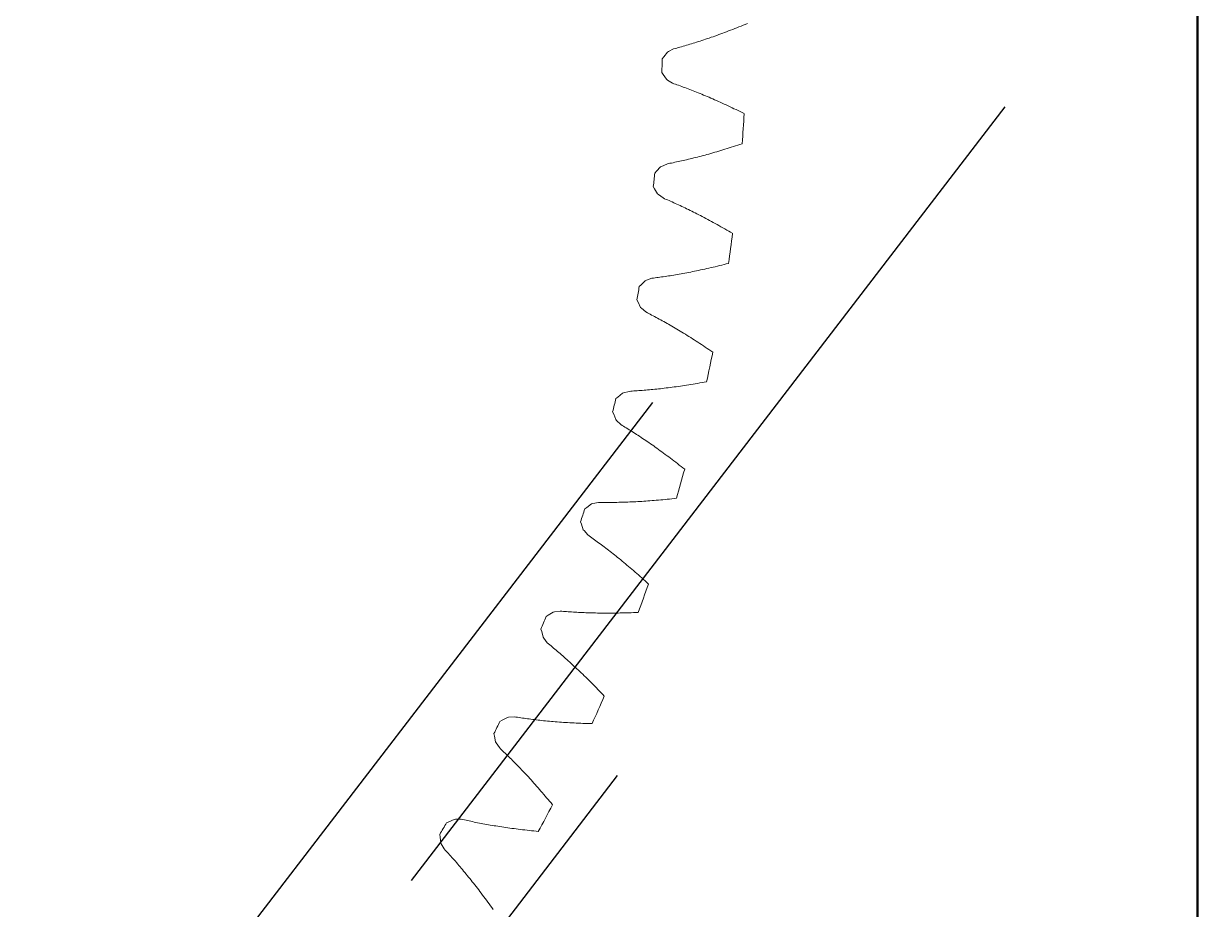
# Model space of a CAD drawing. Header units: millimetres. Extents: x 278858 to 279223, y 218711 to 219074.
# Drawn here: x 279027.97 to 279059.27, y 218791.79 to 218815.43 of the extents above; entities that cross this region are included whole.
import ezdxf

# ---------------------------------------------------------------- set-up
doc = ezdxf.new("R2010")
doc.units = ezdxf.units.MM
doc.header["$LTSCALE"] = 2
for name, color, linetype, lineweight in [('AM_4', 3, 'Continuous', 25), ('AM_9', 251, 'Continuous', 15), ('Visibile (ANSI)', 7, 'Continuous', 50)]:
    doc.layers.add(name, color=color, linetype=linetype, lineweight=lineweight)

msp = doc.modelspace()

# ---------------------------------------------------------------- linework, layer by layer
at = {"layer": 'AM_4'}
for p, q in [((279054.134, 218813.206), (279038.306, 218792.565)), ((279044.738, 218805.319), (279028.909, 218784.678)), ((279043.798, 218795.367), (279027.97, 218774.725))]:
    msp.add_line(p, q, dxfattribs=at)
at = {"layer": 'AM_9'}
for p, q in [((279046.879, 218815.269), (279046.933, 218815.29)), ((279046.933, 218815.29), (279046.988, 218815.312)), ((279046.988, 218815.312), (279047.044, 218815.334)), ((279047.044, 218815.334), (279047.1, 218815.357)), ((279047.1, 218815.357), (279047.156, 218815.38)), ((279047.156, 218815.38), (279047.212, 218815.403)), ((279047.212, 218815.403), (279047.269, 218815.427)), ((279046.01, 218814.958), (279046.058, 218814.974)), ((279046.058, 218814.974), (279046.106, 218814.99)), ((279046.106, 218814.99), (279046.155, 218815.006)), ((279046.155, 218815.006), (279046.204, 218815.022)), ((279046.204, 218815.022), (279046.253, 218815.039)), ((279046.253, 218815.039), (279046.303, 218815.057)), ((279046.303, 218815.057), (279046.354, 218815.074)), ((279046.354, 218815.074), (279046.404, 218815.092)), ((279046.404, 218815.092), (279046.455, 218815.11)), ((279046.455, 218815.11), (279046.507, 218815.129)), ((279046.507, 218815.129), (279046.559, 218815.148)), ((279046.559, 218815.148), (279046.611, 218815.167)), ((279046.611, 218815.167), (279046.664, 218815.187)), ((279046.664, 218815.187), (279046.717, 218815.207)), ((279046.717, 218815.207), (279046.77, 218815.227)), ((279046.77, 218815.227), (279046.824, 218815.248)), ((279046.824, 218815.248), (279046.879, 218815.269)), ((279045.044, 218814.536), (279045.139, 218814.657)), ((279045.139, 218814.657), (279045.167, 218814.675)), ((279045.167, 218814.675), (279045.303, 218814.746)), ((279045.303, 218814.746), (279045.344, 218814.76)), ((279045.344, 218814.76), (279045.385, 218814.771)), ((279045.385, 218814.771), (279045.427, 218814.783)), ((279045.427, 218814.783), (279045.469, 218814.795)), ((279045.469, 218814.795), (279045.512, 218814.807)), ((279045.512, 218814.807), (279045.555, 218814.819)), ((279045.555, 218814.819), (279045.599, 218814.831)), ((279045.599, 218814.831), (279045.643, 218814.844)), ((279045.643, 218814.844), (279045.687, 218814.857)), ((279045.687, 218814.857), (279045.732, 218814.871)), ((279045.732, 218814.871), (279045.777, 218814.885)), ((279045.777, 218814.885), (279045.823, 218814.899)), ((279045.823, 218814.899), (279045.869, 218814.913)), ((279045.869, 218814.913), (279045.916, 218814.928)), ((279045.916, 218814.928), (279045.963, 218814.943)), ((279045.963, 218814.943), (279046.01, 218814.958)), ((279045, 218814.483), (279045.044, 218814.536)), ((279045.028, 218814.064), (279044.988, 218814.121)), ((279045.114, 218813.937), (279045.028, 218814.064)), ((279045.14, 218813.917), (279045.114, 218813.937)), ((279045.271, 218813.836), (279045.14, 218813.917)), ((279045.311, 218813.82), (279045.271, 218813.836)), ((279045.352, 218813.806), (279045.311, 218813.82)), ((279045.392, 218813.791), (279045.352, 218813.806)), ((279045.434, 218813.777), (279045.392, 218813.791)), ((279045.476, 218813.762), (279045.434, 218813.777)), ((279045.518, 218813.746), (279045.476, 218813.762)), ((279045.56, 218813.731), (279045.518, 218813.746)), ((279045.603, 218813.715), (279045.56, 218813.731)), ((279045.647, 218813.699), (279045.603, 218813.715)), ((279045.691, 218813.682), (279045.647, 218813.699)), ((279045.735, 218813.665), (279045.691, 218813.682)), ((279045.779, 218813.648), (279045.735, 218813.665)), ((279045.824, 218813.63), (279045.779, 218813.648)), ((279045.87, 218813.613), (279045.824, 218813.63)), ((279045.916, 218813.594), (279045.87, 218813.613)), ((279045.962, 218813.576), (279045.916, 218813.594)), ((279046.009, 218813.557), (279045.962, 218813.576)), ((279046.056, 218813.538), (279046.009, 218813.557)), ((279046.103, 218813.518), (279046.056, 218813.538)), ((279046.151, 218813.498), (279046.103, 218813.518)), ((279046.199, 218813.478), (279046.151, 218813.498)), ((279046.247, 218813.457), (279046.199, 218813.478)), ((279046.296, 218813.436), (279046.247, 218813.457)), ((279046.346, 218813.415), (279046.296, 218813.436)), ((279046.395, 218813.393), (279046.346, 218813.415)), ((279046.446, 218813.371), (279046.395, 218813.393)), ((279046.496, 218813.348), (279046.446, 218813.371)), ((279046.547, 218813.325), (279046.496, 218813.348)), ((279046.598, 218813.302), (279046.547, 218813.325)), ((279046.65, 218813.278), (279046.598, 218813.302)), ((279046.702, 218813.254), (279046.65, 218813.278)), ((279046.754, 218813.23), (279046.702, 218813.254)), ((279046.807, 218813.205), (279046.754, 218813.23)), ((279046.86, 218813.18), (279046.807, 218813.205)), ((279046.913, 218813.154), (279046.86, 218813.18)), ((279046.967, 218813.128), (279046.913, 218813.154)), ((279047.021, 218813.102), (279046.967, 218813.128)), ((279047.075, 218813.075), (279047.021, 218813.102)), ((279047.13, 218813.048), (279047.075, 218813.075)), ((279047.185, 218813.021), (279047.13, 218813.048)), ((279046.841, 218812.124), (279046.898, 218812.142)), ((279046.898, 218812.142), (279046.955, 218812.161)), ((279046.955, 218812.161), (279047.013, 218812.18)), ((279047.013, 218812.18), (279047.071, 218812.199)), ((279047.071, 218812.199), (279047.129, 218812.219)), ((279045.792, 218811.827), (279045.84, 218811.839)), ((279045.84, 218811.839), (279045.889, 218811.852)), ((279045.889, 218811.852), (279045.939, 218811.864)), ((279045.939, 218811.864), (279045.988, 218811.877)), ((279045.988, 218811.877), (279046.038, 218811.89)), ((279046.038, 218811.89), (279046.089, 218811.903)), ((279046.089, 218811.903), (279046.14, 218811.917)), ((279046.14, 218811.917), (279046.191, 218811.931)), ((279046.191, 218811.931), (279046.243, 218811.945)), ((279046.243, 218811.945), (279046.295, 218811.96)), ((279046.295, 218811.96), (279046.348, 218811.975)), ((279046.348, 218811.975), (279046.401, 218811.99)), ((279046.401, 218811.99), (279046.455, 218812.006)), ((279046.455, 218812.006), (279046.509, 218812.022)), ((279046.509, 218812.022), (279046.563, 218812.038)), ((279046.563, 218812.038), (279046.618, 218812.055)), ((279046.618, 218812.055), (279046.673, 218812.071)), ((279046.673, 218812.071), (279046.728, 218812.089)), ((279046.728, 218812.089), (279046.784, 218812.106)), ((279046.784, 218812.106), (279046.841, 218812.124)), ((279044.848, 218811.486), (279044.951, 218811.6)), ((279044.951, 218811.6), (279044.979, 218811.616)), ((279044.979, 218811.616), (279045.12, 218811.678)), ((279045.12, 218811.678), (279045.162, 218811.688)), ((279045.162, 218811.688), (279045.204, 218811.697)), ((279045.204, 218811.697), (279045.247, 218811.705)), ((279045.247, 218811.705), (279045.29, 218811.714)), ((279045.29, 218811.714), (279045.333, 218811.723)), ((279045.333, 218811.723), (279045.377, 218811.732)), ((279045.377, 218811.732), (279045.421, 218811.742)), ((279045.421, 218811.742), (279045.466, 218811.751)), ((279045.466, 218811.751), (279045.511, 218811.762)), ((279045.511, 218811.762), (279045.557, 218811.772)), ((279045.557, 218811.772), (279045.603, 218811.782)), ((279045.603, 218811.782), (279045.65, 218811.793)), ((279045.65, 218811.793), (279045.697, 218811.804)), ((279045.697, 218811.804), (279045.744, 218811.816)), ((279045.744, 218811.816), (279045.792, 218811.827)), ((279044.8, 218811.435), (279044.848, 218811.486)), ((279044.798, 218811.016), (279044.762, 218811.075)), ((279044.875, 218810.883), (279044.798, 218811.016)), ((279044.9, 218810.861), (279044.875, 218810.883)), ((279045.025, 218810.772), (279044.9, 218810.861)), ((279045.064, 218810.753), (279045.025, 218810.772)), ((279045.103, 218810.736), (279045.064, 218810.753)), ((279045.143, 218810.719), (279045.103, 218810.736)), ((279045.183, 218810.701), (279045.143, 218810.719)), ((279045.224, 218810.683), (279045.183, 218810.701)), ((279045.265, 218810.665), (279045.224, 218810.683)), ((279045.306, 218810.646), (279045.265, 218810.665)), ((279045.348, 218810.628), (279045.306, 218810.646)), ((279045.39, 218810.608), (279045.348, 218810.628)), ((279045.433, 218810.589), (279045.39, 218810.608)), ((279045.476, 218810.569), (279045.433, 218810.589)), ((279045.519, 218810.549), (279045.476, 218810.569)), ((279045.563, 218810.528), (279045.519, 218810.549)), ((279045.607, 218810.507), (279045.563, 218810.528)), ((279045.651, 218810.486), (279045.607, 218810.507)), ((279045.696, 218810.464), (279045.651, 218810.486)), ((279045.741, 218810.442), (279045.696, 218810.464)), ((279045.787, 218810.419), (279045.741, 218810.442)), ((279045.833, 218810.396), (279045.787, 218810.419)), ((279045.879, 218810.373), (279045.833, 218810.396)), ((279045.925, 218810.349), (279045.879, 218810.373)), ((279045.972, 218810.325), (279045.925, 218810.349)), ((279046.02, 218810.301), (279045.972, 218810.325)), ((279046.068, 218810.276), (279046.02, 218810.301)), ((279046.116, 218810.251), (279046.068, 218810.276)), ((279046.164, 218810.226), (279046.116, 218810.251)), ((279046.213, 218810.2), (279046.164, 218810.226)), ((279046.262, 218810.173), (279046.213, 218810.2)), ((279046.311, 218810.146), (279046.262, 218810.173)), ((279046.361, 218810.119), (279046.311, 218810.146)), ((279046.411, 218810.092), (279046.361, 218810.119)), ((279046.462, 218810.064), (279046.411, 218810.092)), ((279046.513, 218810.035), (279046.462, 218810.064)), ((279046.564, 218810.006), (279046.513, 218810.035)), ((279046.615, 218809.977), (279046.564, 218810.006)), ((279046.667, 218809.947), (279046.615, 218809.977)), ((279046.719, 218809.917), (279046.667, 218809.947)), ((279046.772, 218809.887), (279046.719, 218809.917)), ((279046.824, 218809.856), (279046.772, 218809.887)), ((279046.878, 218809.825), (279046.824, 218809.856)), ((279046.647, 218808.998), (279046.706, 218809.013)), ((279046.706, 218809.013), (279046.766, 218809.029)), ((279045.166, 218808.692), (279045.213, 218808.7)), ((279045.213, 218808.7), (279045.26, 218808.707)), ((279045.26, 218808.707), (279045.308, 218808.715)), ((279045.308, 218808.715), (279045.356, 218808.723)), ((279045.356, 218808.723), (279045.405, 218808.732)), ((279045.405, 218808.732), (279045.454, 218808.74)), ((279045.454, 218808.74), (279045.503, 218808.749)), ((279045.503, 218808.749), (279045.553, 218808.758)), ((279045.553, 218808.758), (279045.604, 218808.767)), ((279045.604, 218808.767), (279045.655, 218808.777)), ((279045.655, 218808.777), (279045.706, 218808.787)), ((279045.706, 218808.787), (279045.758, 218808.797)), ((279045.758, 218808.797), (279045.81, 218808.807)), ((279045.81, 218808.807), (279045.863, 218808.818)), ((279045.863, 218808.818), (279045.916, 218808.829)), ((279045.916, 218808.829), (279045.969, 218808.84)), ((279045.969, 218808.84), (279046.023, 218808.852)), ((279046.023, 218808.852), (279046.078, 218808.863)), ((279046.078, 218808.863), (279046.133, 218808.875)), ((279046.133, 218808.875), (279046.188, 218808.888)), ((279046.188, 218808.888), (279046.244, 218808.901)), ((279046.244, 218808.901), (279046.3, 218808.914)), ((279046.3, 218808.914), (279046.357, 218808.927)), ((279046.357, 218808.927), (279046.414, 218808.94)), ((279046.414, 218808.94), (279046.472, 218808.954)), ((279046.472, 218808.954), (279046.529, 218808.969)), ((279046.529, 218808.969), (279046.588, 218808.983)), ((279046.588, 218808.983), (279046.647, 218808.998)), ((279044.387, 218808.41), (279044.439, 218808.456)), ((279044.439, 218808.456), (279044.549, 218808.563)), ((279044.549, 218808.563), (279044.579, 218808.577)), ((279044.579, 218808.577), (279044.724, 218808.629)), ((279044.724, 218808.629), (279044.766, 218808.637)), ((279044.766, 218808.637), (279044.809, 218808.642)), ((279044.809, 218808.642), (279044.852, 218808.648)), ((279044.852, 218808.648), (279044.895, 218808.653)), ((279044.895, 218808.653), (279044.939, 218808.659)), ((279044.939, 218808.659), (279044.984, 218808.666)), ((279044.984, 218808.666), (279045.029, 218808.672)), ((279045.029, 218808.672), (279045.074, 218808.679)), ((279045.074, 218808.679), (279045.12, 218808.685)), ((279045.12, 218808.685), (279045.166, 218808.692)), ((279044.357, 218807.992), (279044.325, 218808.053)), ((279044.424, 218807.853), (279044.357, 218807.992)), ((279044.447, 218807.83), (279044.424, 218807.853)), ((279044.566, 218807.732), (279044.447, 218807.83)), ((279044.603, 218807.71), (279044.566, 218807.732)), ((279044.641, 218807.691), (279044.603, 218807.71)), ((279044.68, 218807.671), (279044.641, 218807.691)), ((279044.718, 218807.65), (279044.68, 218807.671)), ((279044.758, 218807.63), (279044.718, 218807.65)), ((279044.797, 218807.609), (279044.758, 218807.63)), ((279044.837, 218807.587), (279044.797, 218807.609)), ((279044.878, 218807.566), (279044.837, 218807.587)), ((279044.918, 218807.543), (279044.878, 218807.566)), ((279044.96, 218807.521), (279044.918, 218807.543)), ((279045.001, 218807.498), (279044.96, 218807.521)), ((279045.043, 218807.475), (279045.001, 218807.498)), ((279045.085, 218807.451), (279045.043, 218807.475)), ((279045.127, 218807.427), (279045.085, 218807.451)), ((279045.17, 218807.403), (279045.127, 218807.427)), ((279045.213, 218807.378), (279045.17, 218807.403)), ((279045.257, 218807.353), (279045.213, 218807.378)), ((279045.301, 218807.327), (279045.257, 218807.353)), ((279045.345, 218807.301), (279045.301, 218807.327)), ((279045.39, 218807.275), (279045.345, 218807.301)), ((279045.435, 218807.248), (279045.39, 218807.275)), ((279045.48, 218807.221), (279045.435, 218807.248)), ((279045.525, 218807.193), (279045.48, 218807.221)), ((279045.571, 218807.165), (279045.525, 218807.193)), ((279045.617, 218807.136), (279045.571, 218807.165)), ((279045.664, 218807.108), (279045.617, 218807.136)), ((279045.711, 218807.078), (279045.664, 218807.108)), ((279045.758, 218807.049), (279045.711, 218807.078)), ((279045.805, 218807.018), (279045.758, 218807.049)), ((279045.853, 218806.988), (279045.805, 218807.018)), ((279045.901, 218806.957), (279045.853, 218806.988)), ((279045.95, 218806.925), (279045.901, 218806.957)), ((279045.998, 218806.893), (279045.95, 218806.925)), ((279046.047, 218806.861), (279045.998, 218806.893)), ((279046.097, 218806.828), (279046.047, 218806.861)), ((279046.146, 218806.795), (279046.097, 218806.828)), ((279046.196, 218806.761), (279046.146, 218806.795)), ((279046.246, 218806.727), (279046.196, 218806.761)), ((279046.297, 218806.693), (279046.246, 218806.727)), ((279046.348, 218806.658), (279046.297, 218806.693)), ((279043.937, 218805.562), (279043.968, 218805.574)), ((279043.968, 218805.574), (279044.116, 218805.615)), ((279044.116, 218805.615), (279044.159, 218805.62)), ((279044.159, 218805.62), (279044.201, 218805.623)), ((279044.201, 218805.623), (279044.245, 218805.625)), ((279044.245, 218805.625), (279044.289, 218805.628)), ((279044.289, 218805.628), (279044.333, 218805.631)), ((279044.333, 218805.631), (279044.378, 218805.634)), ((279044.378, 218805.634), (279044.423, 218805.637)), ((279044.423, 218805.637), (279044.469, 218805.64)), ((279044.469, 218805.64), (279044.515, 218805.644)), ((279044.515, 218805.644), (279044.561, 218805.648)), ((279044.561, 218805.648), (279044.609, 218805.652)), ((279044.609, 218805.652), (279044.656, 218805.656)), ((279044.656, 218805.656), (279044.704, 218805.661)), ((279044.704, 218805.661), (279044.753, 218805.665)), ((279044.753, 218805.665), (279044.802, 218805.67)), ((279044.802, 218805.67), (279044.852, 218805.675)), ((279044.852, 218805.675), (279044.902, 218805.681)), ((279044.902, 218805.681), (279044.952, 218805.686)), ((279044.952, 218805.686), (279045.003, 218805.692)), ((279045.003, 218805.692), (279045.055, 218805.698)), ((279045.055, 218805.698), (279045.106, 218805.704)), ((279045.106, 218805.704), (279045.159, 218805.711)), ((279045.159, 218805.711), (279045.212, 218805.717)), ((279045.212, 218805.717), (279045.265, 218805.724)), ((279045.265, 218805.724), (279045.319, 218805.732)), ((279045.319, 218805.732), (279045.373, 218805.739)), ((279045.373, 218805.739), (279045.428, 218805.747)), ((279045.428, 218805.747), (279045.483, 218805.755)), ((279045.483, 218805.755), (279045.538, 218805.763)), ((279045.538, 218805.763), (279045.595, 218805.772)), ((279045.595, 218805.772), (279045.651, 218805.78)), ((279045.651, 218805.78), (279045.708, 218805.789)), ((279045.708, 218805.789), (279045.766, 218805.799)), ((279045.766, 218805.799), (279045.824, 218805.808)), ((279045.824, 218805.808), (279045.882, 218805.818)), ((279045.882, 218805.818), (279045.941, 218805.828)), ((279045.941, 218805.828), (279046, 218805.839)), ((279046, 218805.839), (279046.06, 218805.849)), ((279046.06, 218805.849), (279046.12, 218805.861)), ((279046.12, 218805.861), (279046.181, 218805.872)), ((279043.765, 218805.42), (279043.819, 218805.463)), ((279043.819, 218805.463), (279043.937, 218805.562)), ((279043.705, 218805.005), (279043.677, 218805.069)), ((279043.763, 218804.863), (279043.705, 218805.005)), ((279043.784, 218804.838), (279043.763, 218804.863)), ((279043.895, 218804.732), (279043.784, 218804.838)), ((279043.931, 218804.707), (279043.895, 218804.732)), ((279043.968, 218804.685), (279043.931, 218804.707)), ((279044.005, 218804.662), (279043.968, 218804.685)), ((279044.042, 218804.64), (279044.005, 218804.662)), ((279044.08, 218804.616), (279044.042, 218804.64)), ((279044.118, 218804.592), (279044.08, 218804.616)), ((279044.156, 218804.568), (279044.118, 218804.592)), ((279044.195, 218804.544), (279044.156, 218804.568)), ((279044.234, 218804.519), (279044.195, 218804.544)), ((279044.274, 218804.494), (279044.234, 218804.519)), ((279044.313, 218804.468), (279044.274, 218804.494)), ((279044.353, 218804.442), (279044.313, 218804.468)), ((279044.394, 218804.415), (279044.353, 218804.442)), ((279044.435, 218804.388), (279044.394, 218804.415)), ((279044.476, 218804.361), (279044.435, 218804.388)), ((279044.517, 218804.333), (279044.476, 218804.361)), ((279044.559, 218804.305), (279044.517, 218804.333)), ((279044.601, 218804.276), (279044.559, 218804.305)), ((279044.643, 218804.247), (279044.601, 218804.276)), ((279044.685, 218804.218), (279044.643, 218804.247)), ((279044.728, 218804.188), (279044.685, 218804.218)), ((279044.772, 218804.158), (279044.728, 218804.188)), ((279044.815, 218804.127), (279044.772, 218804.158)), ((279044.859, 218804.096), (279044.815, 218804.127)), ((279044.903, 218804.064), (279044.859, 218804.096)), ((279044.947, 218804.032), (279044.903, 218804.064)), ((279044.992, 218804), (279044.947, 218804.032)), ((279045.037, 218803.967), (279044.992, 218804)), ((279045.082, 218803.933), (279045.037, 218803.967)), ((279045.128, 218803.899), (279045.082, 218803.933)), ((279045.174, 218803.865), (279045.128, 218803.899)), ((279045.22, 218803.83), (279045.174, 218803.865)), ((279045.266, 218803.795), (279045.22, 218803.83)), ((279045.313, 218803.76), (279045.266, 218803.795)), ((279045.36, 218803.723), (279045.313, 218803.76)), ((279045.407, 218803.687), (279045.36, 218803.723)), ((279045.454, 218803.65), (279045.407, 218803.687)), ((279045.502, 218803.612), (279045.454, 218803.65)), ((279045.55, 218803.574), (279045.502, 218803.612)), ((279045.598, 218803.536), (279045.55, 218803.574)), ((279045.255, 218802.749), (279045.315, 218802.756)), ((279045.315, 218802.756), (279045.377, 218802.763)), ((279042.935, 218802.481), (279042.993, 218802.52)), ((279042.993, 218802.52), (279043.117, 218802.611)), ((279043.117, 218802.611), (279043.148, 218802.621)), ((279043.148, 218802.621), (279043.299, 218802.652)), ((279043.299, 218802.652), (279043.342, 218802.653)), ((279043.342, 218802.653), (279043.385, 218802.653)), ((279043.385, 218802.653), (279043.428, 218802.652)), ((279043.428, 218802.652), (279043.472, 218802.652)), ((279043.472, 218802.652), (279043.517, 218802.652)), ((279043.517, 218802.652), (279043.561, 218802.652)), ((279043.561, 218802.652), (279043.607, 218802.652)), ((279043.607, 218802.652), (279043.653, 218802.652)), ((279043.653, 218802.652), (279043.699, 218802.652)), ((279043.699, 218802.652), (279043.746, 218802.653)), ((279043.746, 218802.653), (279043.793, 218802.654)), ((279043.793, 218802.654), (279043.841, 218802.655)), ((279043.841, 218802.655), (279043.889, 218802.656)), ((279043.889, 218802.656), (279043.938, 218802.657)), ((279043.938, 218802.657), (279043.987, 218802.658)), ((279043.987, 218802.658), (279044.037, 218802.66)), ((279044.037, 218802.66), (279044.087, 218802.662)), ((279044.087, 218802.662), (279044.138, 218802.664)), ((279044.138, 218802.664), (279044.189, 218802.666)), ((279044.189, 218802.666), (279044.241, 218802.668)), ((279044.241, 218802.668), (279044.293, 218802.671)), ((279044.293, 218802.671), (279044.346, 218802.674)), ((279044.346, 218802.674), (279044.399, 218802.677)), ((279044.399, 218802.677), (279044.453, 218802.68)), ((279044.453, 218802.68), (279044.507, 218802.684)), ((279044.507, 218802.684), (279044.562, 218802.687)), ((279044.562, 218802.687), (279044.617, 218802.691)), ((279044.617, 218802.691), (279044.672, 218802.695)), ((279044.672, 218802.695), (279044.729, 218802.7)), ((279044.729, 218802.7), (279044.785, 218802.704)), ((279044.785, 218802.704), (279044.842, 218802.709)), ((279044.842, 218802.709), (279044.9, 218802.714)), ((279044.9, 218802.714), (279044.958, 218802.719)), ((279044.958, 218802.719), (279045.016, 218802.725)), ((279045.016, 218802.725), (279045.075, 218802.731)), ((279045.075, 218802.731), (279045.134, 218802.737)), ((279045.134, 218802.737), (279045.194, 218802.743)), ((279045.194, 218802.743), (279045.255, 218802.749)), ((279042.847, 218802.071), (279042.823, 218802.137)), ((279042.894, 218801.925), (279042.847, 218802.071)), ((279042.914, 218801.899), (279042.894, 218801.925)), ((279043.017, 218801.785), (279042.914, 218801.899)), ((279043.051, 218801.758), (279043.017, 218801.785)), ((279043.086, 218801.734), (279043.051, 218801.758)), ((279043.122, 218801.709), (279043.086, 218801.734)), ((279043.157, 218801.683), (279043.122, 218801.709)), ((279043.193, 218801.657), (279043.157, 218801.683)), ((279043.23, 218801.631), (279043.193, 218801.657)), ((279043.266, 218801.604), (279043.23, 218801.631)), ((279043.303, 218801.577), (279043.266, 218801.604)), ((279043.341, 218801.55), (279043.303, 218801.577)), ((279043.378, 218801.522), (279043.341, 218801.55)), ((279043.416, 218801.493), (279043.378, 218801.522)), ((279043.454, 218801.464), (279043.416, 218801.493)), ((279043.493, 218801.435), (279043.454, 218801.464)), ((279043.531, 218801.405), (279043.493, 218801.435)), ((279043.57, 218801.375), (279043.531, 218801.405)), ((279043.61, 218801.345), (279043.57, 218801.375)), ((279043.649, 218801.314), (279043.61, 218801.345)), ((279043.689, 218801.282), (279043.649, 218801.314)), ((279043.729, 218801.25), (279043.689, 218801.282)), ((279043.77, 218801.218), (279043.729, 218801.25)), ((279043.811, 218801.185), (279043.77, 218801.218)), ((279043.852, 218801.152), (279043.811, 218801.185)), ((279043.893, 218801.118), (279043.852, 218801.152)), ((279043.934, 218801.084), (279043.893, 218801.118)), ((279043.976, 218801.049), (279043.934, 218801.084)), ((279044.018, 218801.014), (279043.976, 218801.049)), ((279044.06, 218800.979), (279044.018, 218801.014)), ((279044.103, 218800.943), (279044.06, 218800.979)), ((279044.146, 218800.906), (279044.103, 218800.943)), ((279044.189, 218800.869), (279044.146, 218800.906)), ((279044.232, 218800.832), (279044.189, 218800.869)), ((279044.276, 218800.794), (279044.232, 218800.832)), ((279044.32, 218800.756), (279044.276, 218800.794)), ((279044.364, 218800.717), (279044.32, 218800.756)), ((279044.408, 218800.677), (279044.364, 218800.717)), ((279044.452, 218800.638), (279044.408, 218800.677)), ((279044.497, 218800.597), (279044.452, 218800.638)), ((279044.542, 218800.557), (279044.497, 218800.597)), ((279044.587, 218800.515), (279044.542, 218800.557)), ((279044.633, 218800.474), (279044.587, 218800.515)), ((279041.903, 218799.607), (279041.963, 218799.643)), ((279041.963, 218799.643), (279042.093, 218799.724)), ((279042.093, 218799.724), (279042.125, 218799.731)), ((279042.125, 218799.731), (279042.277, 218799.752)), ((279042.277, 218799.752), (279042.321, 218799.751)), ((279042.321, 218799.751), (279042.363, 218799.747)), ((279042.363, 218799.747), (279042.407, 218799.744)), ((279042.407, 218799.744), (279042.45, 218799.74)), ((279042.45, 218799.74), (279042.494, 218799.737)), ((279042.494, 218799.737), (279042.539, 218799.734)), ((279042.539, 218799.734), (279042.585, 218799.731)), ((279042.585, 218799.731), (279042.63, 218799.728)), ((279042.63, 218799.728), (279042.677, 218799.725)), ((279042.677, 218799.725), (279042.723, 218799.722)), ((279042.723, 218799.722), (279042.771, 218799.72)), ((279042.771, 218799.72), (279042.818, 218799.717)), ((279042.818, 218799.717), (279042.867, 218799.715)), ((279042.867, 218799.715), (279042.915, 218799.713)), ((279042.915, 218799.713), (279042.965, 218799.711)), ((279042.965, 218799.711), (279043.014, 218799.709)), ((279043.014, 218799.709), (279043.065, 218799.707)), ((279043.065, 218799.707), (279043.115, 218799.706)), ((279043.115, 218799.706), (279043.167, 218799.704)), ((279043.167, 218799.704), (279043.219, 218799.703)), ((279043.219, 218799.703), (279043.271, 218799.702)), ((279043.271, 218799.702), (279043.324, 218799.701)), ((279043.324, 218799.701), (279043.377, 218799.7)), ((279043.377, 218799.7), (279043.431, 218799.7)), ((279043.431, 218799.7), (279043.485, 218799.7)), ((279043.485, 218799.7), (279043.54, 218799.699)), ((279043.54, 218799.699), (279043.595, 218799.7)), ((279043.595, 218799.7), (279043.651, 218799.7)), ((279043.651, 218799.7), (279043.707, 218799.7)), ((279043.707, 218799.7), (279043.764, 218799.701)), ((279043.764, 218799.701), (279043.821, 218799.702)), ((279043.821, 218799.702), (279043.879, 218799.703)), ((279043.879, 218799.703), (279043.937, 218799.704)), ((279043.937, 218799.704), (279043.995, 218799.705)), ((279043.995, 218799.705), (279044.055, 218799.707)), ((279044.055, 218799.707), (279044.114, 218799.709)), ((279044.114, 218799.709), (279044.174, 218799.711)), ((279044.174, 218799.711), (279044.235, 218799.713)), ((279044.235, 218799.713), (279044.296, 218799.716)), ((279044.296, 218799.716), (279044.358, 218799.719)), ((279041.786, 218799.205), (279041.767, 218799.272)), ((279041.823, 218799.056), (279041.786, 218799.205)), ((279041.841, 218799.028), (279041.823, 218799.056)), ((279041.936, 218798.907), (279041.841, 218799.028)), ((279041.968, 218798.878), (279041.936, 218798.907)), ((279042.001, 218798.851), (279041.968, 218798.878)), ((279042.035, 218798.824), (279042.001, 218798.851)), ((279042.069, 218798.796), (279042.035, 218798.824)), ((279042.103, 218798.767), (279042.069, 218798.796)), ((279042.137, 218798.739), (279042.103, 218798.767)), ((279042.172, 218798.709), (279042.137, 218798.739)), ((279042.207, 218798.68), (279042.172, 218798.709)), ((279042.242, 218798.65), (279042.207, 218798.68)), ((279042.278, 218798.619), (279042.242, 218798.65)), ((279042.313, 218798.588), (279042.278, 218798.619)), ((279042.349, 218798.557), (279042.313, 218798.588)), ((279042.386, 218798.525), (279042.349, 218798.557)), ((279042.422, 218798.492), (279042.386, 218798.525)), ((279042.459, 218798.46), (279042.422, 218798.492)), ((279042.496, 218798.426), (279042.459, 218798.46)), ((279042.534, 218798.393), (279042.496, 218798.426)), ((279042.571, 218798.359), (279042.534, 218798.393)), ((279042.609, 218798.324), (279042.571, 218798.359)), ((279042.647, 218798.289), (279042.609, 218798.324)), ((279042.685, 218798.253), (279042.647, 218798.289)), ((279042.724, 218798.217), (279042.685, 218798.253)), ((279042.763, 218798.181), (279042.724, 218798.217)), ((279042.802, 218798.144), (279042.763, 218798.181)), ((279042.841, 218798.106), (279042.802, 218798.144)), ((279042.881, 218798.068), (279042.841, 218798.106)), ((279042.92, 218798.03), (279042.881, 218798.068)), ((279042.96, 218797.991), (279042.92, 218798.03)), ((279043, 218797.952), (279042.96, 218797.991)), ((279043.041, 218797.912), (279043, 218797.952)), ((279043.081, 218797.872), (279043.041, 218797.912)), ((279043.122, 218797.831), (279043.081, 218797.872)), ((279043.163, 218797.789), (279043.122, 218797.831)), ((279043.204, 218797.748), (279043.163, 218797.789)), ((279043.246, 218797.705), (279043.204, 218797.748)), ((279043.287, 218797.662), (279043.246, 218797.705)), ((279043.329, 218797.619), (279043.287, 218797.662)), ((279043.371, 218797.575), (279043.329, 218797.619)), ((279043.414, 218797.531), (279043.371, 218797.575)), ((279043.456, 218797.486), (279043.414, 218797.531)), ((279040.672, 218796.813), (279040.734, 218796.843)), ((279040.734, 218796.843), (279040.87, 218796.916)), ((279040.87, 218796.916), (279040.903, 218796.921)), ((279040.903, 218796.921), (279041.056, 218796.931)), ((279041.056, 218796.931), (279041.099, 218796.926)), ((279041.099, 218796.926), (279041.141, 218796.92)), ((279041.141, 218796.92), (279041.184, 218796.913)), ((279041.184, 218796.913), (279041.228, 218796.907)), ((279041.228, 218796.907), (279041.272, 218796.9)), ((279041.272, 218796.9), (279041.316, 218796.894)), ((279041.316, 218796.894), (279041.361, 218796.888)), ((279041.361, 218796.888), (279041.406, 218796.882)), ((279041.406, 218796.882), (279041.452, 218796.876)), ((279041.452, 218796.876), (279041.499, 218796.87)), ((279041.499, 218796.87), (279041.546, 218796.864)), ((279041.546, 218796.864), (279041.593, 218796.858)), ((279041.593, 218796.858), (279041.641, 218796.853)), ((279041.641, 218796.853), (279041.69, 218796.847)), ((279041.69, 218796.847), (279041.739, 218796.842)), ((279041.739, 218796.842), (279041.788, 218796.836)), ((279041.788, 218796.836), (279041.838, 218796.831)), ((279041.838, 218796.831), (279041.889, 218796.826)), ((279041.889, 218796.826), (279041.94, 218796.821)), ((279041.94, 218796.821), (279041.991, 218796.816)), ((279041.991, 218796.816), (279042.044, 218796.812)), ((279042.044, 218796.812), (279042.096, 218796.807)), ((279042.096, 218796.807), (279042.149, 218796.803)), ((279042.149, 218796.803), (279042.203, 218796.798)), ((279042.203, 218796.798), (279042.257, 218796.794)), ((279042.257, 218796.794), (279042.312, 218796.79)), ((279042.312, 218796.79), (279042.367, 218796.786)), ((279042.367, 218796.786), (279042.422, 218796.783)), ((279042.422, 218796.783), (279042.478, 218796.779)), ((279042.478, 218796.779), (279042.535, 218796.776)), ((279042.535, 218796.776), (279042.592, 218796.773)), ((279042.592, 218796.773), (279042.65, 218796.77)), ((279042.65, 218796.77), (279042.708, 218796.767)), ((279042.708, 218796.767), (279042.767, 218796.764)), ((279042.767, 218796.764), (279042.826, 218796.762)), ((279042.826, 218796.762), (279042.885, 218796.759)), ((279042.885, 218796.759), (279042.946, 218796.757)), ((279042.946, 218796.757), (279043.006, 218796.755)), ((279043.006, 218796.755), (279043.067, 218796.754)), ((279043.067, 218796.754), (279043.129, 218796.752)), ((279040.527, 218796.419), (279040.514, 218796.487)), ((279040.554, 218796.268), (279040.527, 218796.419)), ((279040.57, 218796.239), (279040.554, 218796.268)), ((279040.657, 218796.112), (279040.57, 218796.239)), ((279040.687, 218796.081), (279040.657, 218796.112)), ((279040.718, 218796.051), (279040.687, 218796.081)), ((279040.749, 218796.022), (279040.718, 218796.051)), ((279040.781, 218795.991), (279040.749, 218796.022)), ((279040.813, 218795.961), (279040.781, 218795.991)), ((279040.846, 218795.93), (279040.813, 218795.961)), ((279040.878, 218795.898), (279040.846, 218795.93)), ((279040.911, 218795.866), (279040.878, 218795.898)), ((279040.944, 218795.834), (279040.911, 218795.866)), ((279040.977, 218795.801), (279040.944, 218795.834)), ((279041.011, 218795.767), (279040.977, 218795.801)), ((279041.045, 218795.733), (279041.011, 218795.767)), ((279041.079, 218795.699), (279041.045, 218795.733)), ((279041.113, 218795.664), (279041.079, 218795.699)), ((279041.147, 218795.629), (279041.113, 218795.664)), ((279041.182, 218795.593), (279041.147, 218795.629)), ((279041.217, 218795.557), (279041.182, 218795.593)), ((279041.252, 218795.52), (279041.217, 218795.557)), ((279041.287, 218795.483), (279041.252, 218795.52)), ((279041.323, 218795.445), (279041.287, 218795.483)), ((279041.359, 218795.407), (279041.323, 218795.445)), ((279041.395, 218795.369), (279041.359, 218795.407)), ((279041.431, 218795.329), (279041.395, 218795.369)), ((279041.467, 218795.29), (279041.431, 218795.329)), ((279041.504, 218795.25), (279041.467, 218795.29)), ((279041.54, 218795.209), (279041.504, 218795.25)), ((279041.577, 218795.168), (279041.54, 218795.209)), ((279041.614, 218795.126), (279041.577, 218795.168)), ((279041.652, 218795.084), (279041.614, 218795.126)), ((279041.689, 218795.042), (279041.652, 218795.084)), ((279041.727, 218794.999), (279041.689, 218795.042)), ((279041.765, 218794.955), (279041.727, 218794.999)), ((279041.803, 218794.911), (279041.765, 218794.955)), ((279041.841, 218794.866), (279041.803, 218794.911)), ((279041.879, 218794.821), (279041.841, 218794.866)), ((279041.918, 218794.776), (279041.879, 218794.821)), ((279041.957, 218794.73), (279041.918, 218794.776)), ((279041.996, 218794.683), (279041.957, 218794.73)), ((279042.035, 218794.636), (279041.996, 218794.683)), ((279042.074, 218794.588), (279042.035, 218794.636)), ((279039.25, 218794.11), (279039.314, 218794.137)), ((279039.314, 218794.137), (279039.454, 218794.199)), ((279039.454, 218794.199), (279039.487, 218794.202)), ((279039.487, 218794.202), (279039.641, 218794.201)), ((279039.641, 218794.201), (279039.683, 218794.194)), ((279039.683, 218794.194), (279039.725, 218794.185)), ((279039.725, 218794.185), (279039.768, 218794.175)), ((279039.768, 218794.175), (279039.81, 218794.166)), ((279039.81, 218794.166), (279039.854, 218794.156)), ((279039.854, 218794.156), (279039.898, 218794.147)), ((279039.898, 218794.147), (279039.942, 218794.138)), ((279039.942, 218794.138), (279039.987, 218794.128)), ((279039.987, 218794.128), (279040.032, 218794.119)), ((279040.032, 218794.119), (279040.078, 218794.11)), ((279040.078, 218794.11), (279040.125, 218794.101)), ((279040.125, 218794.101), (279040.172, 218794.092)), ((279040.172, 218794.092), (279040.219, 218794.083)), ((279040.219, 218794.083), (279040.267, 218794.074)), ((279040.267, 218794.074), (279040.316, 218794.065)), ((279040.316, 218794.065), (279040.365, 218794.056)), ((279040.365, 218794.056), (279040.414, 218794.048)), ((279040.414, 218794.048), (279040.464, 218794.039)), ((279040.464, 218794.039), (279040.515, 218794.03)), ((279040.515, 218794.03), (279040.566, 218794.022)), ((279040.566, 218794.022), (279040.618, 218794.014)), ((279040.618, 218794.014), (279040.67, 218794.006)), ((279040.67, 218794.006), (279040.722, 218793.997)), ((279040.722, 218793.997), (279040.776, 218793.989)), ((279040.776, 218793.989), (279040.829, 218793.982)), ((279039.078, 218793.728), (279039.069, 218793.797)), ((279039.094, 218793.575), (279039.078, 218793.728)), ((279040.829, 218793.982), (279040.884, 218793.974)), ((279040.884, 218793.974), (279040.938, 218793.966)), ((279040.938, 218793.966), (279040.993, 218793.959)), ((279040.993, 218793.959), (279041.049, 218793.951)), ((279041.049, 218793.951), (279041.106, 218793.944)), ((279041.106, 218793.944), (279041.162, 218793.937)), ((279041.162, 218793.937), (279041.22, 218793.93)), ((279041.22, 218793.93), (279041.277, 218793.923)), ((279041.277, 218793.923), (279041.336, 218793.916)), ((279041.336, 218793.916), (279041.395, 218793.91)), ((279041.395, 218793.91), (279041.454, 218793.903)), ((279041.454, 218793.903), (279041.514, 218793.897)), ((279041.514, 218793.897), (279041.574, 218793.891)), ((279041.574, 218793.891), (279041.635, 218793.885)), ((279041.635, 218793.885), (279041.696, 218793.879)), ((279039.108, 218793.545), (279039.094, 218793.575)), ((279039.185, 218793.413), (279039.108, 218793.545)), ((279039.213, 218793.379), (279039.185, 218793.413)), ((279039.242, 218793.348), (279039.213, 218793.379)), ((279039.272, 218793.316), (279039.242, 218793.348)), ((279039.301, 218793.284), (279039.272, 218793.316)), ((279039.331, 218793.251), (279039.301, 218793.284)), ((279039.361, 218793.218), (279039.331, 218793.251)), ((279039.391, 218793.184), (279039.361, 218793.218)), ((279039.422, 218793.15), (279039.391, 218793.184)), ((279039.453, 218793.115), (279039.422, 218793.15)), ((279039.484, 218793.08), (279039.453, 218793.115)), ((279039.515, 218793.044), (279039.484, 218793.08)), ((279039.546, 218793.008), (279039.515, 218793.044)), ((279039.577, 218792.971), (279039.546, 218793.008)), ((279039.609, 218792.934), (279039.577, 218792.971)), ((279039.641, 218792.896), (279039.609, 218792.934)), ((279039.673, 218792.858), (279039.641, 218792.896)), ((279039.705, 218792.82), (279039.673, 218792.858)), ((279039.738, 218792.781), (279039.705, 218792.82)), ((279039.771, 218792.741), (279039.738, 218792.781)), ((279039.803, 218792.701), (279039.771, 218792.741)), ((279039.836, 218792.661), (279039.803, 218792.701)), ((279039.87, 218792.619), (279039.836, 218792.661)), ((279039.903, 218792.578), (279039.87, 218792.619)), ((279039.936, 218792.536), (279039.903, 218792.578)), ((279039.97, 218792.493), (279039.936, 218792.536)), ((279040.004, 218792.45), (279039.97, 218792.493)), ((279040.038, 218792.407), (279040.004, 218792.45)), ((279040.072, 218792.363), (279040.038, 218792.407)), ((279040.106, 218792.318), (279040.072, 218792.363)), ((279040.141, 218792.273), (279040.106, 218792.318)), ((279040.175, 218792.227), (279040.141, 218792.273)), ((279040.21, 218792.181), (279040.175, 218792.227)), ((279040.245, 218792.135), (279040.21, 218792.181)), ((279040.28, 218792.088), (279040.245, 218792.135)), ((279040.315, 218792.04), (279040.28, 218792.088)), ((279040.35, 218791.992), (279040.315, 218792.04)), ((279040.386, 218791.943), (279040.35, 218791.992)), ((279040.421, 218791.894), (279040.386, 218791.943)), ((279040.457, 218791.844), (279040.421, 218791.894)), ((279040.493, 218791.794), (279040.457, 218791.844))]:
    msp.add_line(p, q, dxfattribs=at)
for radius, start, end in [(43.75, 357.7628, 358.2372), (46, 355.4996, 356.5004), (43.75, 353.7628, 354.2372), (46, 351.4996, 352.5004), (43.75, 349.7628, 350.2372), (46, 347.4996, 348.5004), (43.75, 345.7628, 346.2372), (46, 343.4996, 344.5004), (43.75, 341.7628, 342.2372), (46, 339.4996, 340.5004), (43.75, 337.7628, 338.2372), (46, 335.4996, 336.5004), (43.75, 333.7628, 334.2372), (46, 331.4996, 332.5004), (43.75, 329.7628, 330.2372)]:
    msp.add_arc((279001.271, 218815.828), radius, start, end, dxfattribs=at)
at = {"layer": 'Visibile (ANSI)'}
msp.add_line((279059.271, 219022.828), (279059.271, 218765.828), dxfattribs=at)

doc.saveas('drawing.dxf')
